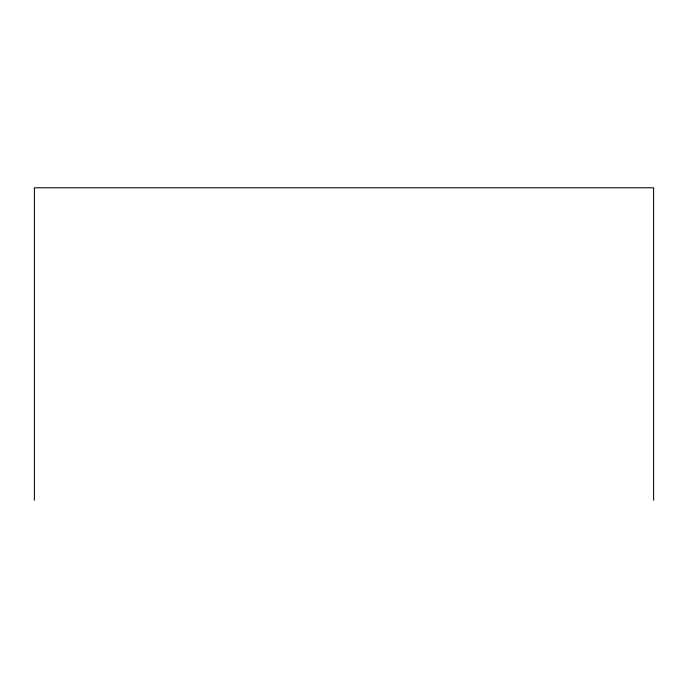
<?xml version="1.0" encoding="UTF-8"?>
<svg xmlns="http://www.w3.org/2000/svg" width="688" height="688" viewBox="0 0 688 688"><rect width="100%" height="100%" fill="white"/><g stroke="black" fill="none" stroke-linecap="round" stroke-linejoin="round"><path stroke-width="1.03" d="M653.6 500.219L653.6 187.781L34.4 187.781L34.4 500.219"/></g></svg>
